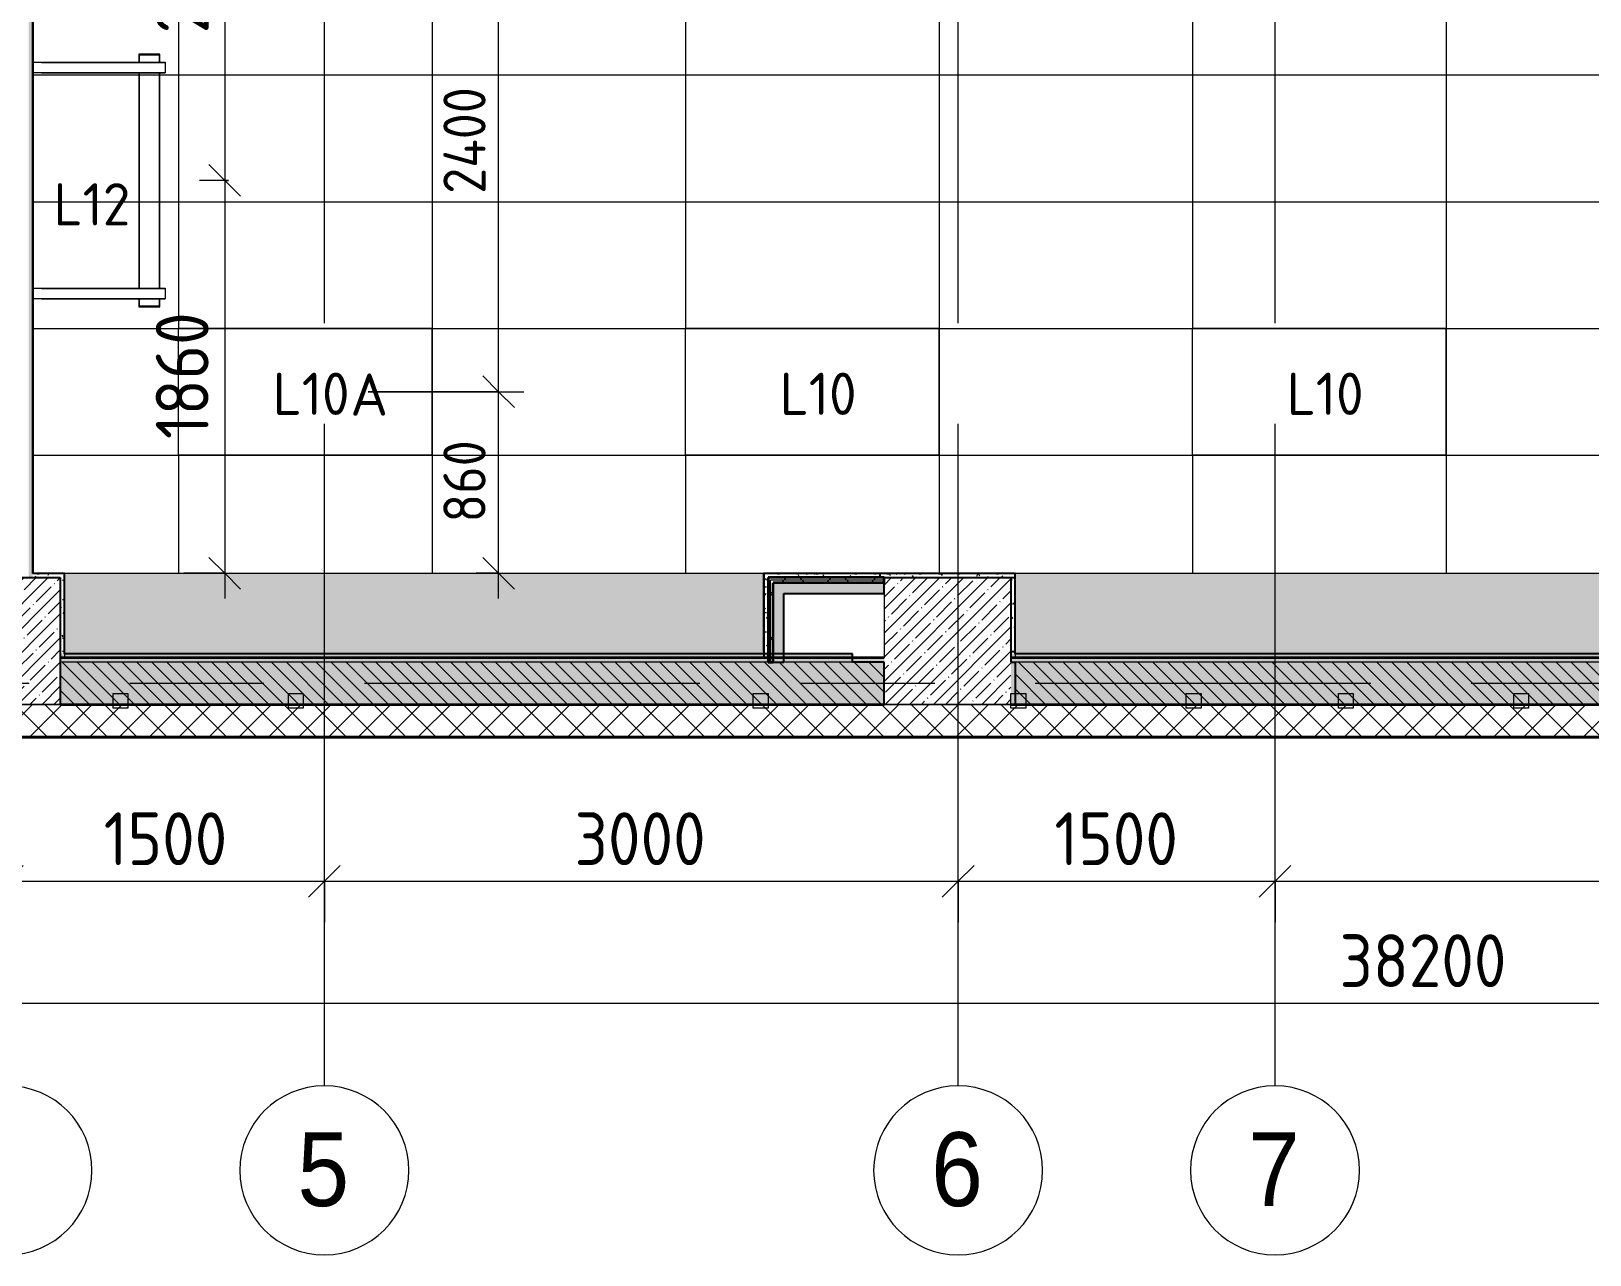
# Model space of a CAD drawing. Header units: millimetres. Extents: x -2911 to 185522, y -8553 to 29000.
# Drawn here: x 12622 to 20000, y -2706 to 3087 of the extents above; entities that cross this region are included whole.
import ezdxf

# ---------------------------------------------------------------- set-up
doc = ezdxf.new("R2010")
doc.units = ezdxf.units.MM
doc.linetypes.add('Осевая', pattern=[3175, 635, -476.25, 1587.5, -476.25])
for name, color, linetype, lineweight in [('A-ANNO-DIMS', 7, 'Continuous', 9), ('A-ANNO-DIMS-100', 7, 'Continuous', 9), ('A-CLNG-PATT', 7, 'Continuous', 9), ('A-GLAZ', 7, 'Continuous', 9), ('A-GLAZ-1', 7, 'Continuous', 13), ('A-WALL', 7, 'Continuous', 9), ('E-LITE-EQPM-IDEN', 7, 'Continuous', 9), ('I-WALL', 7, 'Continuous', 9), ('S-COLS', 7, 'Continuous', 9), ('Оси', 7, 'Continuous', 9), ('Оси-1', 7, 'Continuous', 20), ('Оси-2', 7, 'Осевая', 9)]:
    doc.layers.add(name, color=color, linetype=linetype, lineweight=lineweight)
for name, color, linetype, lineweight, true_color in [('A-ANNO-NOTE', 1, 'Continuous', 9, 0xff0000), ('A-CLNG-1', 7, 'Continuous', 9, 0xc0c0c0), ('A-WALL-1', 7, 'Continuous', 25, 0x3c3c3c), ('A-WALL-2', 7, 'Continuous', 13, 0x3c3c3c), ('A-WALL-3', 7, 'Continuous', 35, 0x3c3c3c), ('A-WALL-FNSH-1', 7, 'Continuous', 9, 0x3c3c3c), ('A-WALL-FNSH-2', 7, 'Continuous', 13, 0x3c3c3c), ('E-LITE-EQPM-1', 1, 'Continuous', 9, 0xff0000), ('G-ANNO-TEXT-1', 1, 'Continuous', 9, 0xff0000)]:
    doc.layers.add(name, color=color, linetype=linetype, lineweight=lineweight, true_color=true_color)
doc.layers.add('A-CLNG-PATT-1', color=7, linetype='Continuous', lineweight=9, transparency=1)
doc.styles.add('Arial', font='arial.ttf', dxfattribs={"width": 0.9, "height": 350})
doc.styles.add('GOST Common', font='GOST_Common.ttf', dxfattribs={"height": 200})
doc.styles.add('ISOCPEUR', font='isocpeur.ttf', dxfattribs={"width": 0.9, "height": 250})
doc.styles.add('ISOCPEUR_1', font='isocpeur.ttf', dxfattribs={"height": 200})
doc.styles.add('ISOCPEUR_2', font='isocpeur.ttf', dxfattribs={"width": 0.9, "height": 200})
doc.dimstyles.new('ISO-2_0_0_9К_Средний_округл2', dxfattribs={"dimscale": 304.8, "dimtxt": 199.196235, "dimasz": 0.492126, "dimexe": 0.393701, "dimexo": 0, "dimgap": 0, "dimtad": 1, "dimdec": 0, "dimrnd": 10, "dimzin": 0, "dimdsep": 46, "dimtxsty": 'ISOCPEUR_2', "dimblk1": 'OBLIQUE', "dimblk2": 'OBLIQUE', "dimsah": 1, "dimcen": 0.09, "dimdle": 0.393701, "dimazin": 0, "dimtfac": 1, "dimtdec": 4, "dimtix": 1, "dimtmove": 0, "dimatfit": 3, "dimfxl": 1, "dimtvp": 1, "dimtolj": 1, "dimtzin": 0, "dimarcsym": 2})
doc.dimstyles.new('ISO-2_5_0_9К_БОЛЬШОЙ', dxfattribs={"dimscale": 304.8, "dimtxt": 248.995294, "dimasz": 0.492126, "dimexe": 0.393701, "dimexo": 0.984252, "dimgap": 0, "dimtad": 1, "dimdec": 0, "dimrnd": 10, "dimzin": 0, "dimdsep": 46, "dimtxsty": 'ISOCPEUR', "dimblk1": 'OBLIQUE', "dimblk2": 'OBLIQUE', "dimsah": 1, "dimcen": 0.09, "dimdle": 0.393701, "dimazin": 0, "dimtfac": 1, "dimtdec": 4, "dimtix": 1, "dimtmove": 0, "dimatfit": 3, "dimfxl": 1, "dimtvp": 1, "dimtolj": 1, "dimtzin": 0, "dimarcsym": 2})
pattern_1 = [(135, (0, 0), (-35.35534, -35.35534), [])]
pattern_2 = [(45, (0, 0), (-57.02463, 57.02463), []), (45, (57.025, 0), (-57.02463, 57.02463), [100.806, -20.161, 3.353, -16.808])]
pattern_3 = [(0, (0, 0), (121.92, 30.48), [10.058, -81.382, 10.058, -81.382, -487.68]), (0, (0, 0), (121.92, 30.48), [-182.88, 10.058, -172.822, 10.058, -81.382, -213.36]), (0, (0, 0), (121.92, 30.48), [-457.2, 10.058, -50.902, 10.058, -142.342]), (120, (45.72, 15.24), (-87.356454, 90.345817), [10.058, -81.382, 10.058, -81.382, -487.68]), (120, (45.72, 15.24), (-87.356454, 90.345817), [-182.88, 10.058, -172.822, 10.058, -81.382, -213.36]), (120, (45.72, 15.24), (-87.356454, 90.345817), [-457.2, 10.058, -50.902, 10.058, -142.342]), (240, (60.96, 76.2), (-34.563546, -120.825817), [10.058, -81.382, 10.058, -81.382, -487.68]), (240, (60.96, 76.2), (-34.563546, -120.825817), [-182.88, 10.058, -172.822, 10.058, -81.382, -213.36]), (240, (60.96, 76.2), (-34.563546, -120.825817), [-457.2, 10.058, -50.902, 10.058, -142.342])]
pattern_4 = [(45, (0, 0), (-106.066, 106.066), []), (135, (0, 0), (-106.066, -106.066), [])]

# ---------------------------------------------------------------- blocks, each defined once
blk = doc.blocks.new('120_Окно_СКБ_2Ст - 120_Окно_СКБ_2Ст 2800х2500_створка_-22445922-План расстановки осветительного оборудования 2 этажа в осях 1-12')
at = {"layer": 'A-GLAZ-1'}
for p, q in [((-1400, -127), (-1400, -57)), ((-1400, -57), (-1330, -57)), ((-1330, -57), (-1330, -127)), ((500, -127), (500, -57)), ((500, -57), (570, -57)), ((570, -57), (570, -127)), ((1330, -127), (1330, -57)), ((1330, -57), (1400, -57)), ((1400, -57), (1400, -127)), ((-1330, -127), (-1400, -127)), ((570, -127), (500, -127)), ((1400, -127), (1330, -127))]:
    blk.add_line(p, q, dxfattribs=at)
blk = doc.blocks.new('120_Окно_СКБ_2Ст - 120_Окно_СКБ_2Ст 3100х2500 _мал_створка слева_ 2-22446355-План расстановки осветительного оборудования 2 этажа в осях 1-12')
at = {"layer": 'A-GLAZ-1'}
for p, q in [((-1550, -127), (-1550, -57)), ((-1550, -57), (-1480, -57)), ((-1480, -57), (-1480, -127)), ((650, -127), (650, -57)), ((650, -57), (720, -57)), ((720, -57), (720, -127)), ((1480, -127), (1480, -57)), ((1480, -57), (1550, -57)), ((1550, -57), (1550, -127)), ((-1480, -127), (-1550, -127)), ((720, -127), (650, -127)), ((1550, -127), (1480, -127))]:
    blk.add_line(p, q, dxfattribs=at)
blk = doc.blocks.new('120_Окно_СКБ_1Ст - 120_Окно_СКБ_1Ст 900х2500_h_-22445987-План расстановки осветительного оборудования 2 этажа в осях 1-12')
at = {"layer": 'A-GLAZ-1'}
for p, q in [((-450, -127), (-450, -57)), ((-450, -57), (-380, -57)), ((-380, -57), (-380, -127)), ((380, -127), (380, -57)), ((380, -57), (450, -57)), ((450, -57), (450, -127)), ((-380, -127), (-450, -127)), ((450, -127), (380, -127))]:
    blk.add_line(p, q, dxfattribs=at)
blk = doc.blocks.new('E220 IP40 _школа доски 1195-100 IP40 аналог 1-36_ - V1-E0-00270-60000-4001839 _ V2-A0-PR00-00_2_0017_25 _Призма стандарт_-V45-План расстановки осветительного оборудования 2 этажа в осях 1-12')
at = {"layer": 'E-LITE-EQPM-1'}
for p, q in [((4366, 2978.5), (4266, 2978.5)), ((4266, 2978.5), (4266, 2941)), ((4364, 2975.5), (4268, 2975.5)), ((4268, 2975.5), (4268, 2941)), ((4268, 2941), (4268, 2975.5)), ((4268, 2975.5), (4364, 2975.5)), ((4364, 2941), (4364, 2975.5)), ((4364, 2975.5), (4364, 2941)), ((4366, 2941), (4366, 2978.5)), ((3766, 2941), (3766, 2891)), ((3766, 2941), (3806, 2941)), ((3806, 2891), (3766, 2891)), ((3768, 2893), (3768, 2939)), ((3806, 2939), (3768, 2939)), ((3768, 2893), (3806, 2893)), ((3806, 2941), (4391, 2941)), ((3806, 2939), (3806, 2941)), ((3806, 2939), (4391, 2939)), ((3806, 2893), (4391, 2893)), ((3806, 2891), (3806, 2893)), ((3806, 2891), (4391, 2891)), ((4266, 2891), (4266, 1871)), ((4268, 2891), (4268, 1871)), ((4268, 1871), (4268, 2891)), ((4364, 1871), (4364, 2891)), ((4364, 2891), (4364, 1871)), ((4366, 1871), (4366, 2891)), ((4391, 2941), (4391, 2939)), ((4391, 2939), (4391, 2893)), ((4391, 2893), (4391, 2891)), ((3766, 1871), (3766, 1821)), ((3766, 1871), (3806, 1871)), ((3768, 1823), (3768, 1869)), ((3806, 1869), (3768, 1869)), ((3806, 1871), (4391, 1871)), ((3806, 1869), (3806, 1871)), ((3806, 1869), (4391, 1869)), ((4391, 1871), (4391, 1869)), ((4391, 1869), (4391, 1823)), ((3806, 1821), (3766, 1821)), ((3768, 1823), (3806, 1823)), ((3806, 1823), (4391, 1823)), ((3806, 1821), (3806, 1823)), ((3806, 1821), (4391, 1821)), ((4266, 1821), (4266, 1783.5)), ((4266, 1783.5), (4366, 1783.5)), ((4268, 1821), (4268, 1786.5)), ((4268, 1786.5), (4268, 1821)), ((4268, 1786.5), (4364, 1786.5)), ((4364, 1786.5), (4268, 1786.5)), ((4364, 1786.5), (4364, 1821)), ((4364, 1821), (4364, 1786.5)), ((4366, 1783.5), (4366, 1821)), ((4391, 1823), (4391, 1821))]:
    blk.add_line(p, q, dxfattribs=at)
blk = doc.blocks.new('Ось сетки - D8-29747960-План расстановки осветительного оборудования 2 этажа в осях 1-12')
at = {"layer": 'Оси-1'}
for start, end in [(360, 180), (180, 360)]:
    blk.add_arc((0, 0), 4, start, end, dxfattribs=at)
blk = doc.blocks.new('DIMBLOCK4-План расстановки осветительного оборудования 2 этажа в осях 1-12')
at = {"layer": 'A-ANNO-DIMS-100'}
for p, q in [((12510, -1131.8), (12510, -817.8)), ((14010, -1131.8), (14010, -817.8)), ((12510, -937.8), (14010, -937.8)), ((12510, -937.8), (12510, -1131.8)), ((14010, -937.8), (14010, -1131.8))]:
    blk.add_line(p, q, dxfattribs=at)
at = {"layer": 'A-ANNO-DIMS-100', "lineweight": 20}
for p, q in [((12510, -937.8), (12585, -862.8)), ((14010, -937.8), (14085, -862.8)), ((12510, -937.8), (12435, -1012.8)), ((14010, -937.8), (13935, -1012.8))]:
    blk.add_line(p, q, dxfattribs=at)
at = {"layer": 'A-ANNO-DIMS-100', "color": 0, "insert": (12965.5, -611.2), "char_height": 250, "width": 706.764, "attachment_point": 1, "line_spacing_factor": 1.149209, "style": 'ISOCPEUR'}
blk.add_mtext('1500', dxfattribs=at)
blk = doc.blocks.new('_Oblique')
at = {"color": 0, "linetype": 'ByBlock', "lineweight": -2}
blk.add_line((-0.5, -0.5), (0.5, 0.5), dxfattribs=at)
blk = doc.blocks.new('DIMBLOCK5-План расстановки осветительного оборудования 2 этажа в осях 1-12')
at = {"layer": 'A-ANNO-DIMS-100'}
for p, q in [((14010, -1131.8), (14010, -817.8)), ((17010, -1131.8), (17010, -817.8)), ((14010, -937.8), (17010, -937.8)), ((14010, -937.8), (14010, -1131.8)), ((17010, -937.8), (17010, -1131.8))]:
    blk.add_line(p, q, dxfattribs=at)
at = {"layer": 'A-ANNO-DIMS-100', "lineweight": 20}
for p, q in [((14010, -937.8), (14085, -862.8)), ((17010, -937.8), (17085, -862.8)), ((14010, -937.8), (13935, -1012.8)), ((17010, -937.8), (16935, -1012.8))]:
    blk.add_line(p, q, dxfattribs=at)
at = {"layer": 'A-ANNO-DIMS-100', "color": 0, "insert": (15194, -611.2), "char_height": 250, "width": 758.478, "attachment_point": 1, "line_spacing_factor": 1.149209, "style": 'ISOCPEUR'}
blk.add_mtext('3000', dxfattribs=at)
blk = doc.blocks.new('DIMBLOCK6-План расстановки осветительного оборудования 2 этажа в осях 1-12')
at = {"layer": 'A-ANNO-DIMS-100'}
for p, q in [((17010, -1131.8), (17010, -817.8)), ((18510, -1131.8), (18510, -817.8)), ((17010, -937.8), (18510, -937.8)), ((17010, -937.8), (17010, -1131.8)), ((18510, -937.8), (18510, -1131.8))]:
    blk.add_line(p, q, dxfattribs=at)
at = {"layer": 'A-ANNO-DIMS-100', "lineweight": 20}
for p, q in [((17010, -937.8), (17085, -862.8)), ((18510, -937.8), (18585, -862.8)), ((17010, -937.8), (16935, -1012.8)), ((18510, -937.8), (18435, -1012.8))]:
    blk.add_line(p, q, dxfattribs=at)
at = {"layer": 'A-ANNO-DIMS-100', "color": 0, "insert": (17465.5, -611.2), "char_height": 250, "width": 706.764, "attachment_point": 1, "line_spacing_factor": 1.149209, "style": 'ISOCPEUR'}
blk.add_mtext('1500', dxfattribs=at)
blk = doc.blocks.new('DIMBLOCK7-План расстановки осветительного оборудования 2 этажа в осях 1-12')
at = {"layer": 'A-ANNO-DIMS-100'}
for p, q in [((18510, -1131.8), (18510, -817.8)), ((22210, -1131.8), (22210, -817.8)), ((18510, -937.8), (22210, -937.8)), ((18510, -937.8), (18510, -1131.8)), ((22210, -937.8), (22210, -1131.8))]:
    blk.add_line(p, q, dxfattribs=at)
at = {"layer": 'A-ANNO-DIMS-100', "lineweight": 20}
for p, q in [((18510, -937.8), (18585, -862.8)), ((22210, -937.8), (22285, -862.8)), ((18510, -937.8), (18435, -1012.8)), ((22210, -937.8), (22135, -1012.8))]:
    blk.add_line(p, q, dxfattribs=at)
at = {"layer": 'A-ANNO-DIMS-100', "color": 0, "insert": (20044, -611.2), "char_height": 250, "width": 758.478, "attachment_point": 1, "line_spacing_factor": 1.149209, "style": 'ISOCPEUR'}
blk.add_mtext('3700', dxfattribs=at)
blk = doc.blocks.new('DIMBLOCK81-План расстановки осветительного оборудования 2 этажа в осях 1-12')
at = {"layer": 'A-ANNO-DIMS-100'}
for p, q in [((13538.6, 4525.5), (13538.6, 2380.5)), ((13556, 4405.5), (13418.6, 4405.5)), ((13538.6, 4405.5), (13556, 4405.5)), ((13556, 2380.5), (13418.6, 2380.5)), ((13538.6, 2380.5), (13556, 2380.5))]:
    blk.add_line(p, q, dxfattribs=at)
at = {"layer": 'A-ANNO-DIMS-100', "lineweight": 20}
for p, q in [((13538.6, 4405.5), (13463.6, 4480.5)), ((13538.6, 4405.5), (13613.6, 4330.5)), ((13538.6, 2380.5), (13463.6, 2455.5)), ((13538.6, 2380.5), (13613.6, 2305.5))]:
    blk.add_line(p, q, dxfattribs=at)
at = {"layer": 'A-ANNO-DIMS-100', "color": 0, "insert": (13212, 3077), "char_height": 250, "width": 758.478, "attachment_point": 1, "rotation": 90, "line_spacing_factor": 1.149209, "style": 'ISOCPEUR'}
blk.add_mtext('2030', dxfattribs=at)
blk = doc.blocks.new('DIMBLOCK82-План расстановки осветительного оборудования 2 этажа в осях 1-12')
at = {"layer": 'A-ANNO-DIMS-100', "lineweight": 20}
for p, q in [((13538.6, 2380.5), (13463.6, 2455.5)), ((13538.6, 2380.5), (13613.6, 2305.5)), ((13538.6, 521), (13463.6, 596)), ((13538.6, 521), (13613.6, 446))]:
    blk.add_line(p, q, dxfattribs=at)
at = {"layer": 'A-ANNO-DIMS-100'}
for p, q in [((13556, 2380.5), (13418.6, 2380.5)), ((13538.6, 2380.5), (13538.6, 401)), ((13538.6, 2380.5), (13556, 2380.5)), ((13344.6, 521), (13658.6, 521)), ((13538.6, 521), (13344.6, 521))]:
    blk.add_line(p, q, dxfattribs=at)
at = {"layer": 'A-ANNO-DIMS-100', "color": 0, "insert": (13212, 1156.3), "char_height": 250, "width": 706.764, "attachment_point": 1, "rotation": 90, "line_spacing_factor": 1.149209, "style": 'ISOCPEUR'}
blk.add_mtext('1860', dxfattribs=at)
blk = doc.blocks.new('DIMBLOCK83-План расстановки осветительного оборудования 2 этажа в осях 1-12')
at = {"layer": 'A-ANNO-DIMS-100'}
for p, q in [((110, -1709.3), (110, -1395.3)), ((38310, -1709.3), (38310, -1395.3)), ((-10, -1515.3), (38430, -1515.3)), ((110, -1515.3), (110, -1709.3)), ((38310, -1515.3), (38310, -1709.3))]:
    blk.add_line(p, q, dxfattribs=at)
at = {"layer": 'A-ANNO-DIMS-100', "lineweight": 20}
for p, q in [((110, -1515.3), (185, -1440.3)), ((38310, -1515.3), (38385, -1440.3)), ((110, -1515.3), (35, -1590.3)), ((38310, -1515.3), (38235, -1590.3))]:
    blk.add_line(p, q, dxfattribs=at)
at = {"layer": 'A-ANNO-DIMS-100', "color": 0, "insert": (18815, -1188.7), "char_height": 250, "width": 948.097, "attachment_point": 1, "line_spacing_factor": 1.149209, "style": 'ISOCPEUR'}
blk.add_mtext('38200', dxfattribs=at)
blk = doc.blocks.new('DIMBLOCK102-План расстановки осветительного оборудования 2 этажа в осях 1-12')
at = {"layer": 'A-ANNO-DIMS-100', "lineweight": 20}
for p, q in [((14834.6, 1379.9), (14759.6, 1454.9)), ((14834.6, 1379.9), (14909.6, 1304.9)), ((14834.6, 521), (14759.6, 596)), ((14834.6, 521), (14909.6, 446))]:
    blk.add_line(p, q, dxfattribs=at)
at = {"layer": 'A-ANNO-DIMS-100'}
for p, q in [((14217.2, 1379.9), (14954.6, 1379.9)), ((14834.6, 1379.9), (14217.2, 1379.9)), ((14834.6, 401), (14834.6, 1379.9)), ((14728.5, 521), (14954.6, 521)), ((14834.6, 521), (14728.5, 521))]:
    blk.add_line(p, q, dxfattribs=at)
at = {"layer": 'A-ANNO-DIMS-100', "color": 0, "insert": (14573.3, 760.9), "char_height": 200, "width": 455.087, "attachment_point": 1, "rotation": 90, "line_spacing_factor": 1.149209, "style": 'ISOCPEUR_2'}
blk.add_mtext('860', dxfattribs=at)
blk = doc.blocks.new('DIMBLOCK103-План расстановки осветительного оборудования 2 этажа в осях 1-12')
at = {"layer": 'A-ANNO-DIMS-100', "lineweight": 20}
for p, q in [((14834.6, 3779.9), (14759.6, 3854.9)), ((14834.6, 3779.9), (14909.6, 3704.9)), ((14834.6, 1379.9), (14759.6, 1454.9)), ((14834.6, 1379.9), (14909.6, 1304.9))]:
    blk.add_line(p, q, dxfattribs=at)
at = {"layer": 'A-ANNO-DIMS-100'}
for p, q in [((14217.2, 3779.9), (14954.6, 3779.9)), ((14834.6, 3779.9), (14217.2, 3779.9)), ((14834.6, 1379.9), (14834.6, 3779.9)), ((14217.2, 1379.9), (14954.6, 1379.9)), ((14834.6, 1379.9), (14217.2, 1379.9))]:
    blk.add_line(p, q, dxfattribs=at)
at = {"layer": 'A-ANNO-DIMS-100', "color": 0, "insert": (14573.3, 2317.5), "char_height": 200, "width": 629.767, "attachment_point": 1, "rotation": 90, "line_spacing_factor": 1.149209, "style": 'ISOCPEUR_2'}
blk.add_mtext('2400', dxfattribs=at)

msp = doc.modelspace()

# ---------------------------------------------------------------- hatches: boundary and pattern name
at = {"layer": 'A-CLNG-PATT'}
h = msp.add_hatch(dxfattribs=at)
h.set_pattern_fill('FP_53', color=256, style=0, pattern_type=2)
h.set_pattern_definition([(180, (9721, 1679.5), (-7e-14, -600), []), (270, (9721, 1679.5), (1200, 7e-14), [])])
h.paths.add_polyline_path([(24809, 521), (24810, 521), (24810, 7680), (22530, 7680), (22530, 7050), (20860, 7050), (20859, 7660), (17280, 7659), (17280, 7050), (16060, 7050), (16060, 7680), (12780, 7680), (12780, 7280), (12630, 7280), (12631, 521), (24087.778, 521)])
h.paths.add_polyline_path([(24087.778, 1080.5983), (22919.1599, 1080.5983), (22919.1599, 1680.5983), (24119.1599, 1680.5983), (24119.1599, 1080.5983)])
h.paths.add_polyline_path([(21719.1599, 1080.5983), (20519.1599, 1080.5983), (20519.1599, 1680.5983), (21719.1599, 1680.5983), (21719.1599, 1232.6234)])
h.paths.add_polyline_path([(19319.1599, 1080.5983), (18119.1599, 1080.5983), (18119.1599, 1680.5983), (19319.1599, 1680.5983)])
h.paths.add_polyline_path([(16919.1599, 1080.5983), (15719.1599, 1080.5983), (15719.1599, 1680.5983), (16919.1599, 1680.5983)])
h.paths.add_polyline_path([(13319.1599, 1080.5983), (13319.1599, 1680.5983), (14519.1599, 1680.5983), (14519.1599, 1080.5983), (14340.141, 1080.5983)])
h.paths.add_polyline_path([(24119.1599, 3480.5983), (22919.1599, 3480.5983), (22919.1599, 4080.5983), (24119.1599, 4080.5983)])
h.paths.add_polyline_path([(21650.8687, 3480.5983), (20519.1599, 3480.5983), (20519.1599, 4080.5983), (21719.1599, 4080.5983), (21719.1599, 3480.5983)])
h.paths.add_polyline_path([(19319.1599, 3480.5983), (18119.1599, 3480.5983), (18119.1599, 4080.5983), (19319.1599, 4080.5983)])
h.paths.add_polyline_path([(16919.1599, 3480.5983), (15719.1599, 3480.5983), (15719.1599, 4080.5983), (16919.1599, 4080.5983)])
h.paths.add_polyline_path([(13319.1599, 3480.5983), (13319.1599, 4080.5983), (14519.1599, 4080.5983), (14519.1599, 3480.5983), (14340.141, 3480.5983)])
h.paths.add_polyline_path([(24087.778, 5880.5983), (22919.1599, 5880.5983), (22919.1599, 6480.5983), (24119.1599, 6480.5983), (24119.1599, 5880.5983)])
h.paths.add_polyline_path([(21719.1599, 5880.5983), (20519.1599, 5880.5983), (20519.1599, 6480.5983), (21719.1599, 6480.5983), (21719.1599, 6464.8623)])
h.paths.add_polyline_path([(18119.1599, 5880.5983), (18119.1599, 6480.5983), (19319.1599, 6480.5983), (19319.1599, 5880.5983), (19213.9595, 5880.5983)])
h.paths.add_polyline_path([(16777.0502, 5880.5983), (15719.1599, 5880.5983), (15719.1599, 6480.5983), (16919.1599, 6480.5983), (16919.1599, 5880.5983)])
h.paths.add_polyline_path([(14519.1599, 5880.5983), (13319.1599, 5880.5983), (13319.1599, 6480.5983), (14519.1599, 6480.5983), (14519.1599, 6464.8623)])
at = {"layer": 'A-CLNG-PATT-1'}
h = msp.add_hatch(color=256, dxfattribs=at)
h.paths.add_polyline_path([(22731.0001, 141), (24809, 141), (24809, 521), (22730.0001, 520), (22730.0001, 141)])
h.paths.add_polyline_path([(21889, 141), (21889, 521), (17281.0001, 521), (17281.0001, 141), (21650.8687, 141)])
h.paths.add_polyline_path([(14340.141, 141), (16090, 141), (16090, 521), (12781, 521), (12781, 141), (13121.6863, 141)])
at = {"layer": 'A-WALL'}
h = msp.add_hatch(dxfattribs=at)
h.set_pattern_fill('FP_14', color=256, style=0, pattern_type=2)
h.set_pattern_definition(pattern_1)
h.paths.add_polyline_path([(16660, -100), (16660, 100), (12760, 100), (12760, -100), (14340.141, -100)])
h = msp.add_hatch(dxfattribs=at)
h.set_pattern_fill('FP_14', color=256, style=0, pattern_type=2)
h.set_pattern_definition(pattern_1)
h.paths.add_polyline_path([(21900, -100), (21900, 100), (17280.0001, 100), (17280.0001, -100), (21650.8687, -100)])
h = msp.add_hatch(dxfattribs=at)
h.set_pattern_fill('FP_12', color=256, style=0, pattern_type=2)
h.set_pattern_definition([(45, (0, 0), (-70.71068, 70.71068), []), (135, (0, 0), (-70.71068, -70.71068), [])])
h.paths.add_polyline_path([(38282.6518, -250), (38282.6518, -100), (-260, -100), (-260, -250), (38100.0063, -250)])
at = {"layer": 'I-WALL'}
h = msp.add_hatch(dxfattribs=at)
h.set_pattern_fill('FP_48', color=256, style=0, pattern_type=2)
h.set_pattern_definition(pattern_3)
h.paths.add_polyline_path([(12610, 500), (12630, 500), (12630, 7300), (12610, 7300), (12610, 1232.6234)])
h = msp.add_hatch(dxfattribs=at)
h.set_pattern_fill('FP_48', color=256, style=0, pattern_type=2)
h.set_pattern_definition(pattern_3)
h.paths.add_polyline_path([(12760, 500), (12760, 520), (12630, 520), (12630, 500)])
h = msp.add_hatch(dxfattribs=at)
h.set_pattern_fill('FP_48', color=256, style=0, pattern_type=2)
h.set_pattern_definition(pattern_3)
h.paths.add_polyline_path([(12760, 140), (12780, 140), (12780, 520), (12760, 520), (12760, 186.1757)])
h = msp.add_hatch(dxfattribs=at)
h.set_pattern_fill('FP_48', color=256, style=0, pattern_type=2)
h.set_pattern_definition(pattern_3)
h.paths.add_polyline_path([(17260.0001, 500), (17260.0001, 520), (16090, 520), (16090, 500), (16777.0502, 500)])
h = msp.add_hatch(dxfattribs=at)
h.set_pattern_fill('FP_48', color=256, style=0, pattern_type=2)
h.set_pattern_definition(pattern_3)
h.paths.add_polyline_path([(17260.0001, 500), (17260.0001, 520), (16639.5001, 520), (16639.5001, 500), (16777.0502, 500)])
h = msp.add_hatch(dxfattribs=at)
h.set_pattern_fill('FP_48', color=256, style=0, pattern_type=2)
h.set_pattern_definition(pattern_3)
h.paths.add_polyline_path([(17260.0001, 140), (17280.0001, 140), (17280.0001, 520), (17260.0001, 520), (17260.0001, 186.1757)])
h = msp.add_hatch(dxfattribs=at)
h.set_pattern_fill('FP_48', color=256, style=0, pattern_type=2)
h.set_pattern_definition(pattern_3)
h.paths.add_polyline_path([(16110, 120), (16110, 500), (16090, 500), (16090, 120)])
h = msp.add_hatch(dxfattribs=at)
h.set_pattern_fill('FP_49', color=256, style=0, pattern_type=2)
h.set_pattern_definition(pattern_4)
h.paths.add_polyline_path([(16110, 100), (16122.5, 100), (16122.5, 500), (16110, 500), (16110, 186.1757)])
h = msp.add_hatch(dxfattribs=at)
h.set_pattern_fill('FP_49', color=256, style=0, pattern_type=2)
h.set_pattern_definition(pattern_4)
h.paths.add_polyline_path([(16660, 487.5), (16660, 500), (16122.5, 500), (16122.5, 487.5), (16185, 487.5)])
h = msp.add_hatch(dxfattribs=at)
h.set_pattern_fill('FP_49', color=256, style=0, pattern_type=2)
h.set_pattern_definition(pattern_4)
h.paths.add_polyline_path([(16122.5, 100), (16135, 100), (16135, 487.5), (16122.5, 487.5), (16122.5, 186.1757)])
h = msp.add_hatch(dxfattribs=at)
h.set_pattern_fill('FP_49', color=256, style=0, pattern_type=2)
h.set_pattern_definition(pattern_4)
h.paths.add_polyline_path([(16660, 475), (16660, 487.5), (16135, 487.5), (16135, 475), (16185, 475)])
for points in [[(16135, 100), (16185, 100), (16185, 475), (16135, 475), (16135, 186.1757)], [(16660, 425), (16660, 475), (16185, 475), (16185, 425)]]:
    msp.add_hatch(color=256, dxfattribs=at).paths.add_polyline_path(points)
h = msp.add_hatch(dxfattribs=at)
h.set_pattern_fill('FP_48', color=256, style=0, pattern_type=2)
h.set_pattern_definition(pattern_3)
h.paths.add_polyline_path([(17280.0001, 150), (17280.0001, 500), (17260.0001, 500), (17260.0001, 150)])
h = msp.add_hatch(dxfattribs=at)
h.set_pattern_fill('FP_13', color=256, style=0, pattern_type=2)
h.set_pattern_definition(pattern_2)
h.paths.add_polyline_path([(37490.7789, -100), (37970, -100), (37970, 100), (37990, 100), (37990, 120), (33610, 120), (33610, -100), (36272.3243, -100)])
h.paths.add_polyline_path([(33010, -100), (33010, 120), (29809.7435, 120), (29809.7435, -100), (32616.9604, -100)])
h.paths.add_polyline_path([(29209.7435, -100), (29209.7435, 120), (26160, 120), (26160, -100), (28961.5965, -100)])
h.paths.add_polyline_path([(25306.2326, -100), (25560, -100), (25560, 120), (22510, 120), (22510, -100), (24697.0053, -100)])
h.paths.add_polyline_path([(21910, -100), (21910, 120), (17260, 120), (17260, -100), (21650.8687, -100)])
h.paths.add_polyline_path([(16660, -100), (16660, 120), (12760, 120), (12760, -100), (14340.141, -100)])
h.paths.add_polyline_path([(11903.2317, -100), (12160, -100), (12160, 120), (8260, 120), (8260, -100), (9466.3224, -100)])
h.paths.add_polyline_path([(7660, -100), (7660, 120), (3730, 120), (3730, -100), (7029.4132, -100)])
h = msp.add_hatch(dxfattribs=at)
h.set_pattern_fill('FP_48', color=256, style=0, pattern_type=2)
h.set_pattern_definition(pattern_3)
h.paths.add_polyline_path([(16510, 100), (16510, 140), (12760, 140), (12760, 100), (14340.141, 100)])
h = msp.add_hatch(dxfattribs=at)
h.set_pattern_fill('FP_48', color=256, style=0, pattern_type=2)
h.set_pattern_definition(pattern_3)
h.paths.add_polyline_path([(21900, 100), (21910, 100), (21910, 140), (17260.0001, 140), (17260.0001, 100), (21650.8687, 100)])
at = {"layer": 'S-COLS'}
h = msp.add_hatch(dxfattribs=at)
h.set_pattern_fill('FP_13', color=256, style=0, pattern_type=2)
h.set_pattern_definition(pattern_2)
h.paths.add_polyline_path([(12160, -100), (12760, -100), (12760, 500), (12160, 500), (12160, 120)])
h = msp.add_hatch(dxfattribs=at)
h.set_pattern_fill('FP_13', color=256, style=0, pattern_type=2)
h.set_pattern_definition(pattern_2)
h.paths.add_polyline_path([(16777.0502, -100), (17260, -100), (17260, 500), (16660, 500), (16660, -100)])

# ---------------------------------------------------------------- linework, layer by layer
at = {"layer": 'A-ANNO-NOTE'}
for p, q in [((13319.6606, 1679.9486), (14519.6606, 1679.9486)), ((13319.6606, 1079.9486), (13319.6606, 1679.9486)), ((14519.6606, 1679.9486), (14519.6606, 1079.9486)), ((15719.6606, 1679.9486), (16919.6606, 1679.9486)), ((15719.6606, 1079.9486), (15719.6606, 1679.9486)), ((16919.6606, 1679.9486), (16919.6606, 1079.9486)), ((18119.6606, 1679.9486), (19319.6606, 1679.9486)), ((18119.6606, 1079.9486), (18119.6606, 1679.9486)), ((19319.6606, 1679.9486), (19319.6606, 1079.9486)), ((14519.6606, 1079.9486), (13319.6606, 1079.9486)), ((16919.6606, 1079.9486), (15719.6606, 1079.9486)), ((19319.6606, 1079.9486), (18119.6606, 1079.9486))]:
    msp.add_line(p, q, dxfattribs=at)
at = {"layer": 'A-CLNG-1'}
for p, q in [((13319.1599, 1080.5983), (13319.1599, 1680.5983)), ((13319.1599, 1680.5983), (14519.1599, 1680.5983)), ((14519.1599, 1680.5983), (14519.1599, 1080.5983)), ((15719.1599, 1080.5983), (15719.1599, 1680.5983)), ((15719.1599, 1680.5983), (16919.1599, 1680.5983)), ((16919.1599, 1680.5983), (16919.1599, 1080.5983)), ((18119.1599, 1080.5983), (18119.1599, 1680.5983)), ((18119.1599, 1680.5983), (19319.1599, 1680.5983)), ((19319.1599, 1680.5983), (19319.1599, 1080.5983)), ((14519.1599, 1080.5983), (13319.1599, 1080.5983)), ((16919.1599, 1080.5983), (15719.1599, 1080.5983)), ((19319.1599, 1080.5983), (18119.1599, 1080.5983)), ((12630, 521), (22730.0001, 521)), ((12781, 520), (12781, 521)), ((17281.0001, 521), (17281.0001, 520))]:
    msp.add_line(p, q, dxfattribs=at)
at = {"layer": 'A-WALL'}
for p, q in [((16122.5, 100), (16122.5, 487.5)), ((16660, 487.5), (16122.5, 487.5)), ((16510, 100), (12760, 100)), ((21900, 100), (17280.0001, 100)), ((-260, -250), (38282.6518, -250))]:
    msp.add_line(p, q, dxfattribs=at)
at = {"layer": 'A-WALL-1'}
for p, q in [((12630, 520), (12630, 7280)), ((12780, 520), (12630, 520)), ((12780, 140), (12780, 520)), ((16090, 520), (16090, 120)), ((17280.0001, 520), (16090, 520)), ((16639.5001, 520), (16639.5001, 500)), ((17280.0001, 140), (17280.0001, 520)), ((12160, 500), (12760, 500)), ((12760, 500), (12760, -100)), ((16660, 500), (17280.0001, 500)), ((16660, 425), (16660, 475)), ((17260.0001, 500), (17260.0001, 100)), ((16185, 100), (16185, 425)), ((16185, 425), (16660, 425)), ((17260.0001, 150), (17280.0001, 150)), ((16510, 140), (12780, 140)), ((16135, 100), (16185, 100)), ((16510, 100), (16510, 140)), ((16660, 100), (16510, 100)), ((16660, -100), (16660, 100)), ((17260.0001, 100), (17280.0001, 100)), ((21890, 140), (17280.0001, 140)), ((17280.0001, 100), (17280.0001, -100))]:
    msp.add_line(p, q, dxfattribs=at)
at = {"layer": 'A-WALL-2'}
msp.add_line((17260, -100), (12160, -100), dxfattribs=at)
at = {"layer": 'A-WALL-3'}
for p, q in [((16110, 500), (16110, 100)), ((16660, 500), (16110, 500)), ((16135, 100), (16135, 475)), ((16660, 475), (16135, 475)), ((16660, 475), (16660, 500)), ((16660, 120), (12760, 120)), ((16110, 100), (16135, 100)), ((21910, 120), (17260, 120)), ((12760, -100), (16660, -100)), ((17260, -100), (21910, -100))]:
    msp.add_line(p, q, dxfattribs=at)
at = {"layer": 'A-WALL-FNSH-1'}
msp.add_line((-268, -258), (38282.6518, -258), dxfattribs=at)
at = {"layer": 'A-WALL-FNSH-2'}
for p, q in [((12781, 520), (12780, 520)), ((12781, 120), (12781, 520)), ((17281.0001, 520), (17280.0001, 520)), ((17281.0001, 120), (17281.0001, 520)), ((17280.0001, 150), (17281.0001, 150)), ((12780, 140), (12780, 120)), ((17280.0001, 140), (17280.0001, 120)), ((-263, -253), (38282.6518, -253))]:
    msp.add_line(p, q, dxfattribs=at)
at = {"layer": 'I-WALL'}
for p, q in [((12631, 7279), (12631, 521)), ((16089, 150), (16089, 521)), ((16090, 521), (16090, 520)), ((16639.5001, 521), (16639.5001, 520)), ((17280.0001, 520), (17280.0001, 521)), ((16089, 150), (16090, 150)), ((12781, 141), (16090, 141)), ((13010, 141), (13010, 140)), ((17281.0001, 141), (21889, 141)), ((18160.0001, 141), (18160.0001, 140)), ((18810, 141), (18810, 140))]:
    msp.add_line(p, q, dxfattribs=at)
at = {"layer": 'S-COLS'}
for p, q in [((12760, 500), (12160, 500)), ((12760, 120), (12760, 500)), ((17260, 500), (16660, 500)), ((16660, 500), (16660, 120)), ((17260, 120), (17260, 500)), ((12160, -100), (12760, -100)), ((16660, -100), (17260, -100))]:
    msp.add_line(p, q, dxfattribs=at)
at = {"layer": 'Оси'}
for p, q in [((14010, -1906.2586), (14010, 593.7414)), ((17010, -1906.2586), (17010, 593.7414)), ((18510, -1906.2586), (18510, 593.7414))]:
    msp.add_line(p, q, dxfattribs=at)
at = {"layer": 'Оси-2'}
for p, q in [((14010, 593.7414), (14010, 24898.0711)), ((17010, 593.7414), (17010, 24898.0711)), ((18510, 593.7414), (18510, 24898.0711)), ((389, 0), (36260, 0))]:
    msp.add_line(p, q, dxfattribs=at)

# ---------------------------------------------------------------- block references
at = {"layer": 'A-GLAZ', "rotation": 180}
for name, p in [('120_Окно_СКБ_2Ст - 120_Окно_СКБ_2Ст 3100х2500 _мал_створка слева_ 2-22446355-План расстановки осветительного оборудования 2 этажа в осях 1-12', (14560, -175)), ('120_Окно_СКБ_1Ст - 120_Окно_СКБ_1Ст 900х2500_h_-22445987-План расстановки осветительного оборудования 2 этажа в осях 1-12', (17710.0001, -175)), ('120_Окно_СКБ_2Ст - 120_Окно_СКБ_2Ст 2800х2500_створка_-22445922-План расстановки осветительного оборудования 2 этажа в осях 1-12', (20210, -175))]:
    msp.add_blockref(name, p, dxfattribs=at)
at = {"layer": 'E-LITE-EQPM-1'}
msp.add_blockref('E220 IP40 _школа доски 1195-100 IP40 аналог 1-36_ - V1-E0-00270-60000-4001839 _ V2-A0-PR00-00_2_0017_25 _Призма стандарт_-V45-План расстановки осветительного оборудования 2 этажа в осях 1-12', (8865, -0.5317), dxfattribs=at)
at = {"layer": 'Оси-1', "xscale": 99.99999999999993, "yscale": 99.99999999999993, "zscale": 99.99999999999993}
for p in [(12510, -2306.2586), (14010, -2306.2586), (17010, -2306.2586), (18510, -2306.2586)]:
    msp.add_blockref('Ось сетки - D8-29747960-План расстановки осветительного оборудования 2 этажа в осях 1-12', p, dxfattribs=at)

# ---------------------------------------------------------------- texts
at = {"layer": 'E-LITE-EQPM-IDEN', "char_height": 200, "width": 472.995625, "attachment_point": 1, "style": 'GOST Common'}
for s, insert in [('L12', (12728.3, 2367.6109)), ('L10', (13765.7385, 1470.5667)), ('L10', (16165.7385, 1470.5667)), ('L10', (18565.7385, 1470.5667))]:
    msp.add_mtext(s, dxfattribs=dict(at, insert=insert))
at = {"layer": 'G-ANNO-TEXT-1', "insert": (14132.2637, 1466.9845), "char_height": 200, "width": 224.4725, "attachment_point": 1, "style": 'ISOCPEUR_1'}
msp.add_mtext('\\fISOCPEUR|b0|i0|c204|p34|;А', dxfattribs=at)
at = {"layer": 'Оси', "char_height": 350, "width": 303.037875, "attachment_point": 1, "style": 'Arial'}
for s, insert in [('\\fArial|b0|i0|c204|p34|;\\W.9;5', (13882.484, -2125.612)), ('\\fArial|b0|i0|c204|p34|;\\W.9;6', (16882.484, -2125.612)), ('\\fArial|b0|i0|c204|p34|;\\W.9;7', (18382.484, -2125.612))]:
    msp.add_mtext(s, dxfattribs=dict(at, insert=insert))

# ---------------------------------------------------------------- dimensions: what is measured, and where the dimension line sits
at = {"layer": 'A-ANNO-DIMS'}
for base, p1, p2, dimstyle, override, picture, middle in [((13538.5711, 2380.5), (13256, 4405.5), (13256, 2380.5), 'ISO-2_5_0_9К_БОЛЬШОЙ', {"dimpost": '<>', "dimfxl": 2025}, 'DIMBLOCK81-План расстановки осветительного оборудования 2 этажа в осях 1-12', (13413.5711, 3393)), ((14834.6051, 3779.9486), (14217.1606, 1379.9486), (14217.1606, 3779.9486), 'ISO-2_0_0_9К_Средний_округл2', {"dimpost": '<>', "dimfxl": 2400}, 'DIMBLOCK103-План расстановки осветительного оборудования 2 этажа в осях 1-12', (14734.6051, 2579.9486)), ((13538.5711295607, 520.9999999983), (13255.9999656432, 2380.4999999983), (13644.6371467387, 520.9999999983), 'ISO-2_5_0_9К_БОЛЬШОЙ', {"dimpost": '<>', "dimfxl": 1899.678686}, 'DIMBLOCK82-План расстановки осветительного оборудования 2 этажа в осях 1-12', (13413.5711295607, 1450.7499999983)), ((14834.6051, 1379.9486), (14728.5391, 521), (14217.1606, 1379.9486), 'ISO-2_0_0_9К_Средний_округл2', {"dimpost": '<>', "dimfxl": 999.650233}, 'DIMBLOCK102-План расстановки осветительного оборудования 2 этажа в осях 1-12', (14734.6051, 950.4743))]:
    dim = msp.add_linear_dim(base=base, p1=p1, p2=p2, angle=90, dimstyle=dimstyle, override=override, dxfattribs=at)
    dim.commit()
    dim.dimension.update_dxf_attribs({"geometry": picture, "text_midpoint": middle})
for base, p1, p2, override, picture, middle in [((14010, -937.8449), (12510, -831.7789), (14010, -831.7789), {"dimpost": '<>', "dimfxl": 1500}, 'DIMBLOCK4-План расстановки осветительного оборудования 2 этажа в осях 1-12', (13260, -812.8449)), ((17010, -937.8449), (14010, -831.7789), (17010, -831.7789), {"dimpost": '<>', "dimfxl": 3000}, 'DIMBLOCK5-План расстановки осветительного оборудования 2 этажа в осях 1-12', (15510, -812.8449)), ((18510, -937.8449), (17010, -831.7789), (18510, -831.7789), {"dimpost": '<>', "dimfxl": 1500}, 'DIMBLOCK6-План расстановки осветительного оборудования 2 этажа в осях 1-12', (17760, -812.8449)), ((22210, -937.8449), (18510, -831.7789), (22210, -831.7789), {"dimpost": '<>', "dimfxl": 3700}, 'DIMBLOCK7-План расстановки осветительного оборудования 2 этажа в осях 1-12', (20360, -812.8449)), ((38310, -1515.3266), (110, -1409.2606), (38310, -1409.2606), {"dimpost": '<>', "dimfxl": 38199.999966}, 'DIMBLOCK83-План расстановки осветительного оборудования 2 этажа в осях 1-12', (19210, -1390.3266))]:
    dim = msp.add_linear_dim(base=base, p1=p1, p2=p2, dimstyle='ISO-2_5_0_9К_БОЛЬШОЙ', override=override, dxfattribs=at)
    dim.commit()
    dim.dimension.update_dxf_attribs({"geometry": picture, "text_midpoint": middle})

doc.saveas('drawing.dxf')
